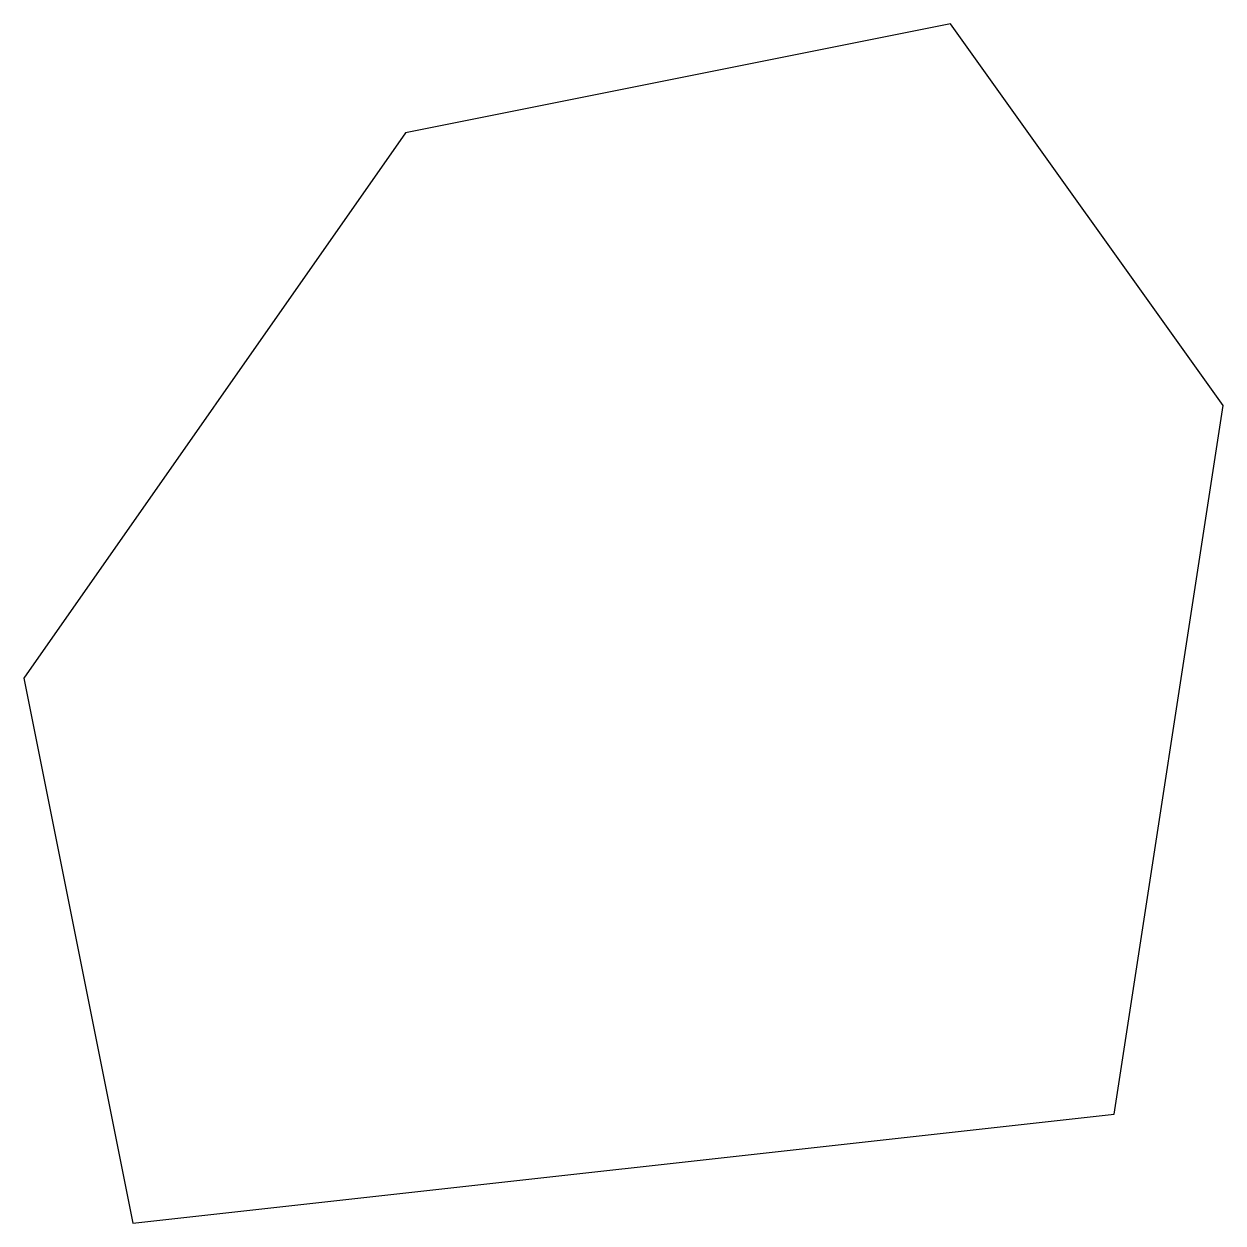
# Model space of a CAD drawing. Header units: metres. Extents: x -2 to 20, y 0 to 22.
import ezdxf

# ---------------------------------------------------------------- set-up
doc = ezdxf.new("R2010")
doc.units = ezdxf.units.M
doc.layers.add('BOUNDARY', color=7, linetype='Continuous')

msp = doc.modelspace()

# ---------------------------------------------------------------- linework, layer by layer
at = {"layer": 'BOUNDARY'}
msp.add_lwpolyline([(0, 0), (18, 2), (20, 15), (15, 22), (5, 20), (-2, 10)], close=True, dxfattribs=at)

doc.saveas('drawing.dxf')
